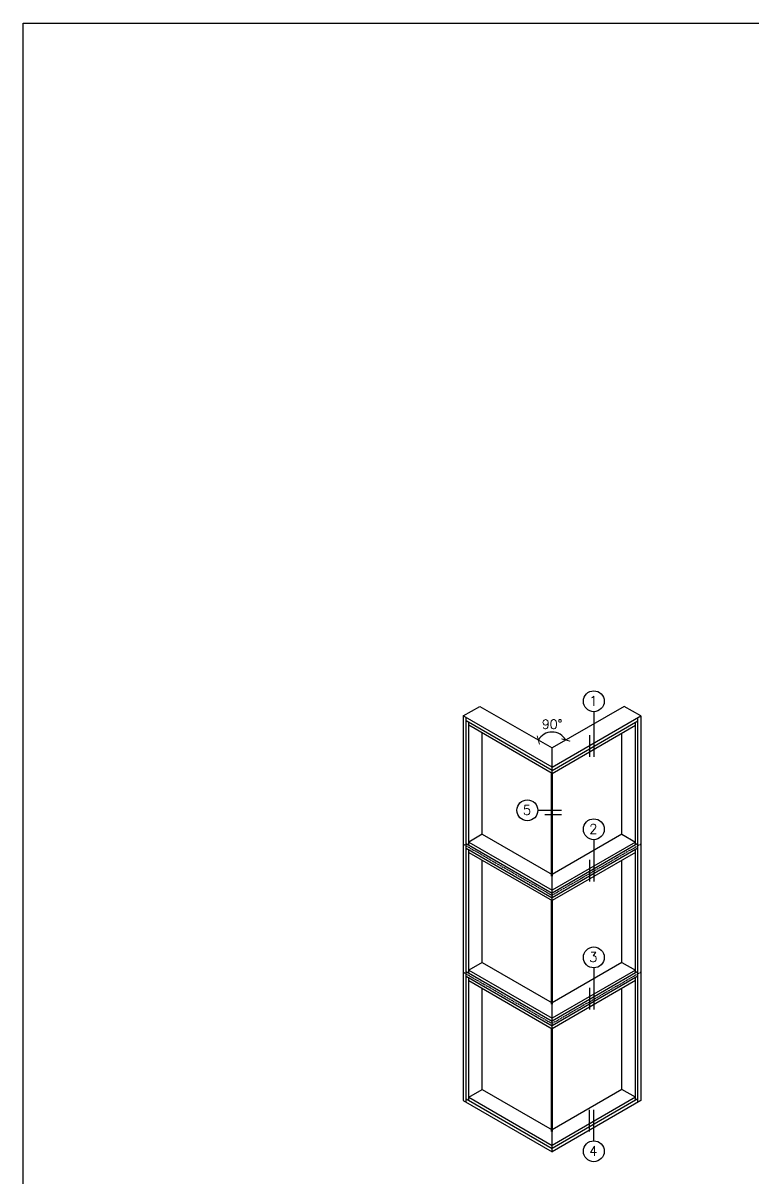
# Model space of a CAD drawing. Header units: inches. Extents: x 982 to 1341, y -372 to 75.
# Drawn here: x 982.3 to 1153.2, y -195.2 to 75.1 of the extents above; entities that cross this region are included whole.
import ezdxf

# ---------------------------------------------------------------- set-up
doc = ezdxf.new("R2010")
doc.units = ezdxf.units.IN
doc.header["$MEASUREMENT"] = 0
doc.linetypes.add('CENTER', pattern=[2, 1.25, -0.25, 0.25, -0.25])
for name, color, linetype in [('CENTERLINE', 2, 'CENTER'), ('DIM', 4, 'Continuous'), ('DIM @ 24', 4, 'Continuous'), ('DTLBUBBLE', 6, 'Continuous'), ('ELEV_FRAME', 1, 'Continuous'), ('TEXT', 7, 'Continuous')]:
    doc.layers.add(name, color=color, linetype=linetype)
doc.styles.get("Standard").update_dxf_attribs({"font": 'romans.shx'})
doc.dimstyles.new('1X1', dxfattribs={"dimtxt": 0.09, "dimasz": 0.0625, "dimexe": 0.09375, "dimexo": 0.09375, "dimgap": 0.032, "dimtad": 1, "dimdec": 4, "dimzin": 11, "dimdsep": 46, "dimlunit": 5, "dimtxsty": 'Standard', "dimblk1": 'ARCHTICK', "dimblk2": 'ARCHTICK', "dimsah": 1, "dimcen": 0.09, "dimdle": 0.09375, "dimadec": 0, "dimazin": 0, "dimtfac": 1, "dimtdec": 4, "dimtofl": 0, "dimtmove": 0, "dimatfit": 3, "dimldrblk": 'ARROW', "dimfxl": 0, "dimfrac": 2, "dimtolj": 1, "dimtzin": 0, "dimarcsym": 0})

# ---------------------------------------------------------------- blocks, each defined once
blk = doc.blocks.new('_ARCHTICK')
at = {"color": 0, "linetype": 'ByBlock', "const_width": 0.15}
blk.add_lwpolyline([(-0.5, -0.5), (0.5, 0.5)], dxfattribs=at)
blk = doc.blocks.new('*D51')
at = {"layer": 'DEFPOINTS', "color": 0}
for p in [(1089.3, -84.82), (1123.08, -84.82), (1107.46, -91.07), (1106.19, -94.57), (1106.19, -94.57)]:
    blk.add_point(p, dxfattribs=at)
at = {"layer": 'DIM', "color": 0, "lineweight": -2}
blk.add_arc((1106.19, -94.57), 3.72, 30, 150, dxfattribs=at)
at = {"layer": 'DIM', "color": 0, "lineweight": -2, "xscale": 1.5, "yscale": 1.5, "zscale": 1.5}
for p, rotation in [((1102.97, -92.71), 240), ((1109.41, -92.71), 299.9999999999999)]:
    blk.add_blockref('_ARCHTICK', p, dxfattribs=dict(at, rotation=rotation))
at = {"layer": 'DIM', "color": 0, "insert": (1106.19, -89), "char_height": 2.16, "attachment_point": 5}
blk.add_mtext('\\A1;90%%D', dxfattribs=at)
blk = doc.blocks.new('ARROW')
at = {"color": 0, "linetype": 'ByBlock'}
blk.add_solid([(-2.2, -0.37), (-2.2, 0.37), (0, 0)], dxfattribs=at)
at = {"layer": 'DEFPOINTS', "color": 0, "linetype": 'ByBlock'}
blk.add_point((0, 0), dxfattribs=at)

msp = doc.modelspace()

# ---------------------------------------------------------------- linework, layer by layer
for p, q in [((1115.95446, -86.07306), (1115.95446, -96.64395)), ((1114.95446, -91.55936), (1114.95446, -96.64395)), ((1102.84534, -109.15761), (1108.41898, -109.15761)), ((1104.52349, -110.15761), (1108.41898, -110.15761)), ((1115.95446, -116.04139), (1115.95446, -125.8029)), ((1114.95446, -120.71831), (1114.95446, -125.8029)), ((1115.95446, -146.04139), (1115.95446, -155.8029)), ((1114.95446, -150.71831), (1114.95446, -155.8029)), ((1114.95446, -184.35263), (1114.95446, -179.26804)), ((1115.95446, -186.52342), (1115.95446, -179.26804))]:
    msp.add_line(p, q)
msp.add_lwpolyline([(982.31986, 75.11934), (1340.70665, 75.11934), (1340.70665, -371.99608), (982.31986, -371.99608)], close=True)
at = {"layer": 'CENTERLINE', "ltscale": 0.25}
for p, q in [((1085.40714, -117.0718), (1106.19175, -129.0718)), ((1126.97636, -117.0718), (1106.19175, -129.0718)), ((1085.40714, -147.0718), (1106.19175, -159.0718)), ((1126.97636, -147.0718), (1106.19175, -159.0718))]:
    msp.add_line(p, q, dxfattribs=at)
at = {"layer": 'DTLBUBBLE'}
for centre in [(1115.95446, -83.62925), (1100.40153, -109.15761), (1115.95446, -113.59758), (1115.95446, -143.59758), (1115.95446, -188.96723)]:
    msp.add_circle(centre, 2.44381, dxfattribs=at)
at = {"layer": 'ELEV_FRAME', "linetype": 'Continuous'}
for p, q in [((1085.40714, -87.0718), (1089.30426, -84.8218)), ((1089.30426, -84.8218), (1106.19175, -94.5718)), ((1123.07925, -84.8218), (1106.19175, -94.5718)), ((1126.97636, -87.0718), (1123.07925, -84.8218)), ((1106.19175, -99.0718), (1085.40714, -87.0718)), ((1085.40714, -87.0718), (1085.40714, -177.0718)), ((1086.08351, -177.4623), (1086.08351, -87.4623)), ((1106.19175, -99.8528), (1086.08351, -88.2433)), ((1086.66634, -117.2533), (1086.66634, -88.5798)), ((1106.19175, -99.0718), (1126.97636, -87.0718)), ((1106.19175, -99.8528), (1126.3, -88.2433)), ((1125.71716, -117.2533), (1125.71716, -88.5798)), ((1126.3, -177.4623), (1126.3, -87.4623)), ((1126.97636, -87.0718), (1126.97636, -177.0718)), ((1106.19175, -100.5258), (1086.66634, -89.2528)), ((1089.83773, -114.74929), (1089.83773, -91.0838)), ((1106.19175, -100.5258), (1125.71716, -89.2528)), ((1122.54578, -114.74929), (1122.54578, -91.0838)), ((1106.19175, -100.5258), (1106.19175, -94.5718)), ((1106.06675, -124.55612), (1106.06675, -100.45363)), ((1106.31675, -124.55612), (1106.31675, -100.45363)), ((1089.83773, -114.74929), (1086.66634, -116.58029)), ((1089.83773, -114.74929), (1106.19175, -124.19129)), ((1122.54578, -114.74929), (1106.19175, -124.19129)), ((1122.54578, -114.74929), (1125.71716, -116.58029)), ((1086.08351, -116.9168), (1106.19175, -128.5263)), ((1086.08351, -118.0078), (1106.19175, -129.6173)), ((1086.66634, -116.58029), (1106.19175, -127.85329)), ((1086.66634, -147.2533), (1086.66634, -118.3443)), ((1125.71716, -116.58029), (1106.19175, -127.85329)), ((1126.3, -116.9168), (1106.19175, -128.5263)), ((1126.3, -118.0078), (1106.19175, -129.6173)), ((1125.71716, -147.2533), (1125.71716, -118.3443)), ((1086.66634, -119.01729), (1106.19175, -130.29029)), ((1089.83773, -144.74929), (1089.83773, -120.84829)), ((1125.71716, -119.01729), (1106.19175, -130.29029)), ((1122.54578, -144.74929), (1122.54578, -120.84829)), ((1106.19175, -130.29029), (1106.19175, -124.19129)), ((1106.06675, -154.55612), (1106.06675, -130.21812)), ((1106.31675, -154.55612), (1106.31675, -130.21812)), ((1089.83773, -144.74929), (1086.66634, -146.58029)), ((1089.83773, -144.74929), (1106.19175, -154.19129)), ((1122.54578, -144.74929), (1106.19175, -154.19129)), ((1122.54578, -144.74929), (1125.71716, -146.58029)), ((1086.08351, -146.9168), (1106.19175, -158.5263)), ((1086.08351, -148.0078), (1106.19175, -159.6173)), ((1086.66634, -146.58029), (1106.19175, -157.85329)), ((1086.66634, -177.0178), (1086.66634, -148.3443)), ((1125.71716, -146.58029), (1106.19175, -157.85329)), ((1126.3, -146.9168), (1106.19175, -158.5263)), ((1126.3, -148.0078), (1106.19175, -159.6173)), ((1125.71716, -177.0178), (1125.71716, -148.3443)), ((1086.66634, -149.01729), (1106.19175, -160.29029)), ((1089.83773, -174.5138), (1089.83773, -150.84829)), ((1125.71716, -149.01729), (1106.19175, -160.29029)), ((1122.54578, -174.5138), (1122.54578, -150.84829)), ((1106.19175, -160.29029), (1106.19175, -154.62829)), ((1106.06675, -184.32063), (1106.06675, -160.21812)), ((1106.31675, -184.32063), (1106.31675, -160.21812)), ((1086.66634, -176.3448), (1089.83773, -174.5138)), ((1089.83773, -174.5138), (1106.19175, -183.9558)), ((1122.54578, -174.5138), (1106.19175, -183.9558)), ((1125.71716, -176.3448), (1122.54578, -174.5138)), ((1085.40714, -177.0718), (1106.19175, -189.0718)), ((1086.08351, -176.6813), (1106.19175, -188.2908)), ((1086.66634, -176.3448), (1106.19175, -187.6178)), ((1125.71716, -176.3448), (1106.19175, -187.6178)), ((1126.3, -176.6813), (1106.19175, -188.2908)), ((1126.97636, -177.0718), (1106.19175, -189.0718)), ((1106.19175, -189.0718), (1106.19175, -184.3928))]:
    msp.add_line(p, q, dxfattribs=at)

# ---------------------------------------------------------------- texts
at = {"layer": 'TEXT'}
for s, p in [('1', (1114.872, -84.68408)), ('5', (1099.34113, -110.21244)), ('2', (1114.872, -114.65241)), ('3', (1114.872, -144.65241)), ('4', (1114.872, -190.02206))]:
    msp.add_text(s, height=2.25, dxfattribs=at).set_placement(p)

# ---------------------------------------------------------------- dimensions: what is measured, and where the dimension line sits
at = {"layer": 'DIM @ 24'}
dim = msp.add_angular_dim_2l(base=(1107.46458, -91.07473), line1=((1123.07925, -84.8218), (1106.19175, -94.5718)), line2=((1089.30426, -84.8218), (1106.19175, -94.5718)), text='90%%D', dimstyle='1X1', override={"dimscale": 24, "dimpost": '"', "dimtix": 0, "dimtofl": 0, "dimtmove": 0, "dimatfit": 3}, dxfattribs=at)
dim.commit()
dim.dimension.update_dxf_attribs({"geometry": '*D51', "text_midpoint": (1106.19175, -89.00229)})

doc.saveas('drawing.dxf')
